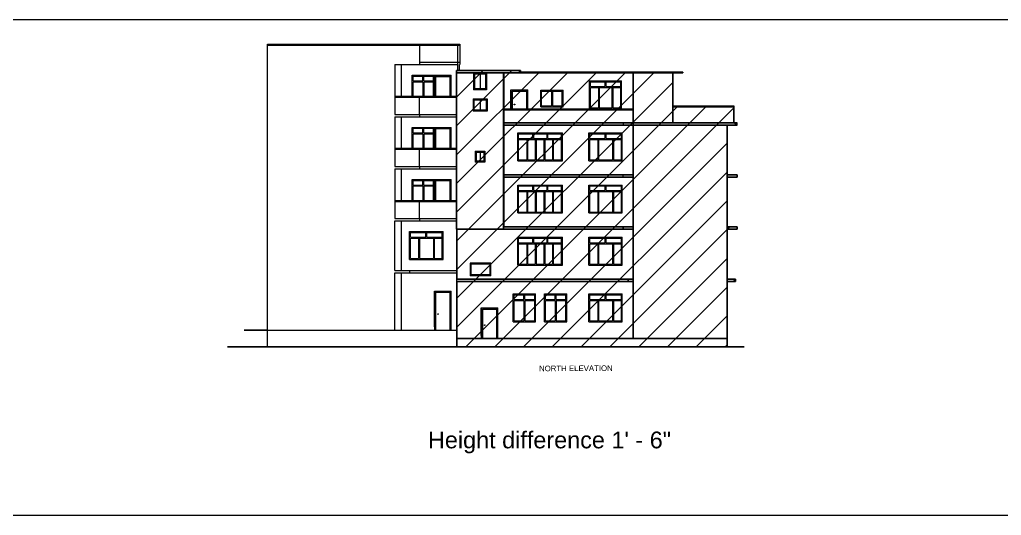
# Model space of a CAD drawing. Header units: inches. Extents: x 4069 to 291496, y -47643 to 12535.
# Drawn here: x 133225 to 135334, y -24547 to -23482 of the extents above; entities that cross this region are included whole.
import ezdxf

# ---------------------------------------------------------------- set-up
doc = ezdxf.new("R2010")
doc.units = ezdxf.units.IN
doc.header["$LTSCALE"] = 5
doc.header["$MEASUREMENT"] = 0
for name, color, linetype, lineweight in [('A-WALL', 7, 'Continuous', 9), ('DOOR', 62, 'Continuous', 0), ('Railing', 43, 'Continuous', 18), ('win', 5, 'Continuous', 18)]:
    doc.layers.add(name, color=color, linetype=linetype, lineweight=lineweight)
doc.layers.add('column', color=4, linetype='Continuous')
doc.layers.add('WALL', color=7, linetype='Continuous')
doc.styles.add('DIMTEXT', font='arial.ttf', dxfattribs={"height": 8})
doc.styles.get("Standard").update_dxf_attribs({"font": 'arial.ttf'})

msp = doc.modelspace()

# ---------------------------------------------------------------- hatches: boundary and pattern name
at = {"layer": 'WALL', "linetype": 'ByBlock', "ltscale": 5, "true_color": 0xf8991e}
h = msp.add_hatch(dxfattribs=at)
h.set_pattern_fill('ANSI31', color=30, scale=350)
h.set_pattern_definition([(45, (126910.156, -20012.41), (-30.93592, 30.93592), [])])
h.paths.add_polyline_path([(134163.51496, -23591.376), (134163.51496, -23932.376), (134164.36791, -23932.376), (134164.36791, -24185.376), (134745.12101, -24185.376), (134745.12101, -24044.376), (134763.04307, -24044.376), (134763.04307, -24039.376), (134745.12101, -24039.376), (134745.12101, -23932.376), (134766.62748, -23932.376), (134766.62748, -23927.376), (134745.12101, -23927.376), (134745.12101, -23820.376), (134766.62748, -23820.376), (134766.62748, -23815.376), (134745.12101, -23815.376), (134745.12101, -23708.376), (134759.45866, -23708.376), (134766.62748, -23708.376), (134766.62748, -23703.376), (134759.45866, -23703.376), (134759.45866, -23667.376), (134628.03021, -23667.376), (134628.03021, -23594.376), (134301.19921, -23594.376), (134301.19921, -23591.376)])

# ---------------------------------------------------------------- linework, layer by layer
at = {"layer": 'A-WALL', "ltscale": 5}
for p, q in [((133757.37621, -23573.376), (133757.37621, -23534.376)), ((134084.18888, -23534.376), (134084.18888, -23578.376)), ((134165.15087, -23534.376), (134165.15087, -23573.376)), ((134170.65581, -23534.376), (134170.65581, -23578.376)), ((133757.37621, -24185.376), (133757.37621, -23573.376)), ((134031.18888, -23578.376), (134166.07515, -23578.376)), ((134031.18888, -23578.376), (134031.18888, -23685.376)), ((134045.18888, -23646.376), (134045.18888, -23578.376)), ((134084.18888, -23573.376), (134170.65581, -23573.376)), ((134166.07515, -23591.376), (134166.07515, -23573.376)), ((134169.73154, -23591.376), (134169.73154, -23578.376)), ((134170.65581, -23578.376), (134169.73154, -23578.376)), ((134521.69265, -23594.376), (134521.69265, -23596.376)), ((134084.18888, -23685.376), (134084.18888, -23646.376)), ((134031.18888, -23685.376), (134163.51496, -23685.376)), ((134084.18888, -23685.376), (134084.18888, -23690.376)), ((134031.18888, -23690.376), (134163.51496, -23690.376)), ((134031.18888, -23690.376), (134031.18888, -23797.376)), ((134045.18888, -23758.376), (134045.18888, -23690.376)), ((134521.69265, -23703.376), (134521.69265, -23708.376)), ((134765.56231, -23708.376), (134759.45866, -23703.376)), ((134766.62748, -23708.376), (134766.62748, -23703.376)), ((134084.18888, -23797.376), (134084.18888, -23758.376)), ((134031.18888, -23797.376), (134163.51496, -23797.376)), ((134031.18888, -23802.376), (134163.51496, -23802.376)), ((134031.18888, -23802.376), (134031.18888, -23909.376)), ((134045.18888, -23870.376), (134045.18888, -23802.376)), ((134084.18888, -23797.376), (134084.18888, -23802.376)), ((134521.69265, -23820.376), (134521.69265, -23815.376)), ((134084.18888, -23909.376), (134084.18888, -23870.376)), ((134031.18888, -23909.376), (134163.51496, -23909.376)), ((134031.18888, -23914.376), (134163.51496, -23914.376)), ((134031.18888, -24021.376), (134031.18888, -23914.376)), ((134045.18888, -24021.376), (134045.18888, -23914.376)), ((134084.18888, -23909.376), (134084.18888, -23914.376)), ((134031.18888, -24021.376), (134164.36791, -24021.376)), ((134063.18888, -24026.376), (134063.18888, -24021.376)), ((134031.18888, -24026.376), (134164.36791, -24026.376)), ((134031.18888, -24149.376), (134031.18888, -24026.376)), ((134045.18888, -24149.376), (134045.18888, -24026.376)), ((134163.94143, -24044.376), (134163.94143, -24039.376)), ((133757.37621, -24149.376), (134164.36791, -24149.376))]:
    msp.add_line(p, q, dxfattribs=at)
msp.add_lwpolyline([(131627.1187, -23481.74619), (137443.05024, -23481.74619), (137443.05024, -24547.45177), (131627.1187, -24547.45177)], close=True, dxfattribs=at)
for centre in [(134287.96585, -23664.14055), (134123.72467, -24114.626), (134223.99427, -24138.626)]:
    msp.add_circle(centre, 0.7664, dxfattribs=at)
at = {"layer": 'DOOR', "lineweight": 13}
for p, q in [((134116.07515, -23646.376), (134116.07515, -23601.376)), ((134116.07515, -23601.376), (134116.07515, -23646.376)), ((134116.07515, -23601.376), (134152.07515, -23601.376)), ((134118.57515, -23603.876), (134118.57515, -23646.376)), ((134118.57515, -23603.876), (134150.07515, -23603.876)), ((134150.07515, -23646.376), (134150.07515, -23603.876)), ((134152.07515, -23646.376), (134152.07515, -23601.376)), ((134280.31633, -23673.376), (134280.31633, -23632.89055)), ((134280.31633, -23632.89055), (134280.31633, -23673.376)), ((134280.31633, -23632.89055), (134316.3003, -23632.89055)), ((134282.81633, -23635.39055), (134282.81633, -23673.376)), ((134282.81633, -23635.39055), (134314.3003, -23635.39055)), ((134314.3003, -23673.376), (134314.3003, -23635.39055)), ((134316.3003, -23673.376), (134316.3003, -23632.89055)), ((134116.07515, -23758.376), (134116.07515, -23713.376)), ((134116.07515, -23713.376), (134116.07515, -23758.376)), ((134116.07515, -23713.376), (134152.07515, -23713.376)), ((134118.57515, -23715.876), (134118.57515, -23758.376)), ((134118.57515, -23715.876), (134150.07515, -23715.876)), ((134150.07515, -23758.376), (134150.07515, -23715.876)), ((134152.07515, -23758.376), (134152.07515, -23713.376)), ((134116.07515, -23870.376), (134116.07515, -23825.376)), ((134116.07515, -23825.376), (134116.07515, -23870.376)), ((134116.07515, -23825.376), (134152.07515, -23825.376)), ((134118.57515, -23827.876), (134118.57515, -23870.376)), ((134118.57515, -23827.876), (134150.07515, -23827.876)), ((134150.07515, -23870.376), (134150.07515, -23827.876)), ((134152.07515, -23870.376), (134152.07515, -23825.376)), ((134116.07515, -24142.44414), (134116.07515, -24065.376)), ((134116.07515, -24065.376), (134116.07515, -24149.376)), ((134116.07515, -24065.376), (134152.07515, -24065.376)), ((134118.57515, -24067.876), (134118.57515, -24149.376)), ((134118.57515, -24067.876), (134150.07515, -24067.876)), ((134150.07515, -24149.376), (134150.07515, -24067.876)), ((134152.07515, -24149.376), (134152.07515, -24065.376)), ((134216.34475, -24160.44414), (134216.34475, -24101.376)), ((134216.34475, -24101.376), (134216.34475, -24167.376)), ((134216.34475, -24101.376), (134252.32872, -24101.376)), ((134218.84475, -24103.876), (134218.84475, -24167.376)), ((134218.84475, -24103.876), (134250.32872, -24103.876)), ((134250.32872, -24167.376), (134250.32872, -24103.876)), ((134252.32872, -24167.376), (134252.32872, -24101.376))]:
    msp.add_line(p, q, dxfattribs=at)
at = {"layer": 'Railing', "color": 30}
for p, q in [((133757.37621, -23534.376), (134170.65581, -23534.376)), ((133757.37621, -23536.376), (134170.65581, -23536.376)), ((134031.18888, -23646.376), (134163.51496, -23646.376)), ((134031.18888, -23648.376), (134163.51496, -23648.376)), ((134265.32301, -23673.376), (134543.19912, -23673.376)), ((134265.32301, -23675.376), (134543.19912, -23675.376)), ((134628.03021, -23667.376), (134759.45866, -23667.376)), ((134628.03021, -23669.376), (134759.45866, -23669.376)), ((134031.18888, -23758.376), (134163.51496, -23758.376)), ((134031.18888, -23760.376), (134163.51496, -23760.376)), ((134031.18888, -23870.376), (134163.51496, -23870.376)), ((134031.18888, -23872.376), (134163.51496, -23872.376))]:
    msp.add_line(p, q, dxfattribs=at)
at = {"layer": 'WALL', "color": 2, "linetype": 'ByBlock', "ltscale": 5}
for p, q in [((134163.51496, -23591.376), (134300.9301, -23591.376)), ((134163.51496, -23927.376), (134163.51496, -23591.376)), ((134163.51496, -23596.376), (134300.9301, -23596.376)), ((134264.24874, -23932.376), (134264.24874, -23596.376)), ((134265.32301, -23927.376), (134265.32301, -23596.376)), ((134298.64937, -23596.376), (134298.64937, -23591.376)), ((134300.9301, -23596.376), (134300.9301, -23591.376)), ((134300.9301, -23594.376), (134649.53669, -23594.376)), ((134300.9301, -23596.376), (134649.53669, -23596.376)), ((134543.19912, -23594.376), (134543.19912, -23703.376)), ((134628.03021, -23596.376), (134628.03021, -23703.376)), ((134649.53669, -23596.376), (134649.53669, -23594.376)), ((134759.45866, -23703.376), (134759.45866, -23667.376)), ((134265.32301, -23703.376), (134628.03021, -23703.376)), ((134543.19912, -24167.376), (134543.19912, -23703.376)), ((134628.03021, -23703.376), (134766.62748, -23703.376)), ((134265.32301, -23708.376), (134543.19912, -23708.376)), ((134543.19912, -23708.376), (134766.62748, -23708.376)), ((134745.12101, -23927.376), (134745.12101, -23708.376)), ((134265.32301, -23815.376), (134543.19912, -23815.376)), ((134265.32301, -23820.376), (134543.19912, -23820.376)), ((134745.12101, -23815.376), (134766.62748, -23815.376)), ((134745.12101, -23820.376), (134766.62748, -23820.376)), ((134766.62748, -23820.376), (134766.62748, -23815.376)), ((134163.51496, -23932.376), (134163.51496, -23927.376)), ((134163.51496, -23932.376), (134543.19912, -23932.376)), ((134164.36791, -24039.376), (134164.36791, -23932.376)), ((134264.24874, -23927.376), (134543.19912, -23927.376)), ((134521.69265, -23932.376), (134521.69265, -23927.376)), ((134745.12101, -23927.376), (134766.62748, -23927.376)), ((134745.12101, -24039.376), (134745.12101, -23927.376)), ((134745.12101, -23932.376), (134766.62748, -23932.376)), ((134766.62748, -23932.376), (134766.62748, -23927.376)), ((134163.94143, -24039.376), (134543.19912, -24039.376)), ((134532.44589, -24044.376), (134532.44589, -24039.376)), ((134745.12101, -24039.376), (134763.04307, -24039.376)), ((134745.12101, -24039.376), (134745.12101, -24185.376)), ((134763.04307, -24044.376), (134763.04307, -24039.376)), ((134163.94143, -24044.376), (134543.19912, -24044.376)), ((134164.36791, -24044.376), (134164.36791, -24185.376)), ((134745.12101, -24044.376), (134763.04307, -24044.376)), ((133707.29732, -24149.376), (133757.37621, -24149.376)), ((134164.36791, -24167.376), (134745.12101, -24167.376)), ((133671.29732, -24185.376), (134781.12101, -24185.376))]:
    msp.add_line(p, q, dxfattribs=at)
at = {"layer": 'win'}
for p, q in [((134199.86806, -23596.376), (134199.86806, -23632.376)), ((134199.86806, -23596.376), (134227.86806, -23596.376)), ((134201.86806, -23598.376), (134201.86806, -23630.376)), ((134201.86806, -23598.376), (134225.86806, -23598.376)), ((134213.86806, -23598.376), (134213.86806, -23630.376)), ((134225.86806, -23598.376), (134225.86806, -23630.376)), ((134227.86806, -23596.376), (134227.86806, -23632.376)), ((134068.07515, -23601.376), (134116.07515, -23601.376)), ((134068.07515, -23646.376), (134068.07515, -23601.376)), ((134070.07515, -23603.376), (134091.07515, -23603.376)), ((134070.07515, -23613.376), (134070.07515, -23603.376)), ((134070.07515, -23613.376), (134091.07515, -23613.376)), ((134070.07515, -23646.376), (134070.07515, -23615.376)), ((134070.07515, -23615.376), (134091.07515, -23615.376)), ((134091.07515, -23613.376), (134091.07515, -23603.376)), ((134091.07515, -23615.376), (134091.07515, -23646.376)), ((134093.07515, -23603.376), (134114.07515, -23603.376)), ((134093.07515, -23613.376), (134093.07515, -23603.376)), ((134093.07515, -23613.376), (134114.07515, -23613.376)), ((134093.07515, -23615.376), (134114.07515, -23615.376)), ((134093.07515, -23615.376), (134093.07515, -23646.376)), ((134114.07515, -23613.376), (134114.07515, -23603.376)), ((134114.07515, -23646.376), (134114.07515, -23615.376)), ((134116.07515, -23646.376), (134116.07515, -23601.376)), ((134449.12142, -23613.376), (134518.09069, -23613.376)), ((134449.12142, -23673.376), (134449.12142, -23613.376)), ((134451.12142, -23615.376), (134482.62208, -23615.376)), ((134451.12142, -23625.376), (134451.12142, -23615.376)), ((134482.62208, -23625.376), (134482.62208, -23615.376)), ((134484.62208, -23615.376), (134516.09069, -23615.376)), ((134484.62208, -23625.376), (134484.62208, -23615.376)), ((134516.09069, -23625.376), (134516.09069, -23615.376)), ((134518.09069, -23673.376), (134518.09069, -23613.376)), ((134227.86806, -23632.376), (134199.86806, -23632.376)), ((134225.86806, -23630.376), (134201.86806, -23630.376)), ((134344.28783, -23633.376), (134392.26646, -23633.376)), ((134344.28783, -23669.376), (134344.28783, -23633.376)), ((134346.28783, -23667.376), (134346.28783, -23635.376)), ((134346.28783, -23635.376), (134367.27714, -23635.376)), ((134367.27714, -23635.376), (134367.27714, -23667.376)), ((134369.27714, -23635.376), (134369.27714, -23667.376)), ((134369.27714, -23635.376), (134390.26646, -23635.376)), ((134390.26646, -23667.376), (134390.26646, -23635.376)), ((134392.26646, -23669.376), (134392.26646, -23633.376)), ((134451.12142, -23625.376), (134482.62208, -23625.376)), ((134451.12142, -23627.376), (134468.12208, -23627.376)), ((134451.12142, -23671.376), (134451.12142, -23627.376)), ((134468.12208, -23627.376), (134468.12208, -23671.376)), ((134470.12208, -23627.376), (134497.09069, -23627.376)), ((134470.12208, -23627.376), (134470.12208, -23671.376)), ((134484.62208, -23625.376), (134516.09069, -23625.376)), ((134497.09069, -23627.376), (134497.09069, -23671.376)), ((134499.09069, -23627.376), (134516.09069, -23627.376)), ((134499.09069, -23627.376), (134499.09069, -23671.376)), ((134516.09069, -23671.376), (134516.09069, -23627.376)), ((134198.87474, -23652.376), (134198.87474, -23678.376)), ((134198.87474, -23652.376), (134228.86138, -23652.376)), ((134200.87474, -23654.376), (134200.87474, -23676.376)), ((134200.87474, -23654.376), (134226.86138, -23654.376)), ((134213.86806, -23654.376), (134213.86806, -23676.376)), ((134226.86138, -23654.376), (134226.86138, -23676.376)), ((134228.86138, -23652.376), (134228.86138, -23678.376)), ((134228.86138, -23678.376), (134198.87474, -23678.376)), ((134226.86138, -23676.376), (134200.87474, -23676.376)), ((134344.28783, -23669.376), (134392.26646, -23669.376)), ((134346.28783, -23667.376), (134367.27714, -23667.376)), ((134369.27714, -23667.376), (134390.26646, -23667.376)), ((134449.12142, -23673.376), (134518.09069, -23673.376)), ((134451.12142, -23671.376), (134468.12208, -23671.376)), ((134470.12208, -23671.376), (134497.09069, -23671.376)), ((134499.09069, -23671.376), (134516.09069, -23671.376)), ((134068.07515, -23713.376), (134116.07515, -23713.376)), ((134068.07515, -23758.376), (134068.07515, -23713.376)), ((134070.07515, -23715.376), (134091.07515, -23715.376)), ((134070.07515, -23725.376), (134070.07515, -23715.376)), ((134070.07515, -23725.376), (134091.07515, -23725.376)), ((134070.07515, -23758.376), (134070.07515, -23727.376)), ((134070.07515, -23727.376), (134091.07515, -23727.376)), ((134091.07515, -23725.376), (134091.07515, -23715.376)), ((134091.07515, -23727.376), (134091.07515, -23758.376)), ((134093.07515, -23715.376), (134114.07515, -23715.376)), ((134093.07515, -23725.376), (134093.07515, -23715.376)), ((134093.07515, -23725.376), (134114.07515, -23725.376)), ((134093.07515, -23727.376), (134114.07515, -23727.376)), ((134093.07515, -23727.376), (134093.07515, -23758.376)), ((134114.07515, -23725.376), (134114.07515, -23715.376)), ((134114.07515, -23758.376), (134114.07515, -23727.376)), ((134116.07515, -23758.376), (134116.07515, -23713.376)), ((134294.80988, -23725.376), (134390.76712, -23725.376)), ((134294.80988, -23785.376), (134294.80988, -23725.376)), ((134296.80988, -23727.376), (134326.47654, -23727.376)), ((134296.80988, -23737.376), (134296.80988, -23727.376)), ((134326.47654, -23727.376), (134326.47654, -23737.376)), ((134328.47654, -23727.376), (134357.10046, -23727.376)), ((134328.47654, -23727.376), (134328.47654, -23737.376)), ((134357.10046, -23727.376), (134357.10046, -23737.376)), ((134359.10046, -23727.376), (134388.76712, -23727.376)), ((134359.10046, -23727.376), (134359.10046, -23737.376)), ((134388.76712, -23737.376), (134388.76712, -23727.376)), ((134390.76712, -23785.376), (134390.76712, -23725.376)), ((134447.62208, -23725.376), (134519.59002, -23725.376)), ((134447.62208, -23785.376), (134447.62208, -23725.376)), ((134449.62208, -23727.376), (134482.62208, -23727.376)), ((134449.62208, -23737.376), (134449.62208, -23727.376)), ((134482.62208, -23737.376), (134482.62208, -23727.376)), ((134484.62208, -23727.376), (134517.59002, -23727.376)), ((134484.62208, -23737.376), (134484.62208, -23727.376)), ((134517.59002, -23737.376), (134517.59002, -23727.376)), ((134519.59002, -23785.376), (134519.59002, -23725.376)), ((134296.80988, -23737.376), (134326.47654, -23737.376)), ((134296.80988, -23739.376), (134314.20988, -23739.376)), ((134296.80988, -23783.376), (134296.80988, -23739.376)), ((134314.20988, -23739.376), (134314.20988, -23783.376)), ((134316.20988, -23739.376), (134332.60988, -23739.376)), ((134316.20988, -23739.376), (134316.20988, -23783.376)), ((134328.47654, -23737.376), (134357.10046, -23737.376)), ((134332.60988, -23739.376), (134332.60988, -23783.376)), ((134334.60988, -23739.376), (134350.96712, -23739.376)), ((134334.60988, -23739.376), (134334.60988, -23783.376)), ((134350.96712, -23739.376), (134350.96712, -23783.376)), ((134352.96712, -23739.376), (134369.36712, -23739.376)), ((134352.96712, -23739.376), (134352.96712, -23783.376)), ((134359.10046, -23737.376), (134388.76712, -23737.376)), ((134369.36712, -23739.376), (134369.36712, -23783.376)), ((134371.36712, -23739.376), (134388.76712, -23739.376)), ((134371.36712, -23739.376), (134371.36712, -23783.376)), ((134388.76712, -23783.376), (134388.76712, -23739.376)), ((134449.62208, -23737.376), (134482.62208, -23737.376)), ((134449.62208, -23739.376), (134466.62208, -23739.376)), ((134449.62208, -23783.376), (134449.62208, -23739.376)), ((134466.62208, -23739.376), (134466.62208, -23783.376)), ((134468.62208, -23739.376), (134498.59002, -23739.376)), ((134468.62208, -23739.376), (134468.62208, -23783.376)), ((134484.62208, -23737.376), (134517.59002, -23737.376)), ((134498.59002, -23739.376), (134498.59002, -23783.376)), ((134500.59002, -23739.376), (134517.59002, -23739.376)), ((134500.59002, -23739.376), (134500.59002, -23783.376)), ((134517.59002, -23783.376), (134517.59002, -23739.376)), ((134203.38652, -23764.376), (134203.38652, -23788.376)), ((134203.38652, -23764.376), (134224.37717, -23764.376)), ((134205.38652, -23766.376), (134205.38652, -23786.376)), ((134205.38652, -23766.376), (134222.37717, -23766.376)), ((134213.88185, -23766.376), (134213.88185, -23786.376)), ((134222.37717, -23766.376), (134222.37717, -23786.376)), ((134224.37717, -23764.376), (134224.37717, -23788.376)), ((134224.37717, -23788.376), (134203.38652, -23788.376)), ((134222.37717, -23786.376), (134205.38652, -23786.376)), ((134294.80988, -23785.376), (134390.76712, -23785.376)), ((134296.80988, -23783.376), (134314.20988, -23783.376)), ((134316.20988, -23783.376), (134332.60988, -23783.376)), ((134334.60988, -23783.376), (134350.96712, -23783.376)), ((134352.96712, -23783.376), (134369.36712, -23783.376)), ((134371.36712, -23783.376), (134388.76712, -23783.376)), ((134447.62208, -23785.376), (134519.59002, -23785.376)), ((134449.62208, -23783.376), (134466.62208, -23783.376)), ((134468.62208, -23783.376), (134498.59002, -23783.376)), ((134500.59002, -23783.376), (134517.59002, -23783.376)), ((134068.07515, -23825.376), (134116.07515, -23825.376)), ((134068.07515, -23870.376), (134068.07515, -23825.376)), ((134070.07515, -23827.376), (134091.07515, -23827.376)), ((134070.07515, -23837.376), (134070.07515, -23827.376)), ((134091.07515, -23837.376), (134091.07515, -23827.376)), ((134093.07515, -23827.376), (134114.07515, -23827.376)), ((134093.07515, -23837.376), (134093.07515, -23827.376)), ((134114.07515, -23837.376), (134114.07515, -23827.376)), ((134116.07515, -23870.376), (134116.07515, -23825.376)), ((134070.07515, -23837.376), (134091.07515, -23837.376)), ((134070.07515, -23870.376), (134070.07515, -23839.376)), ((134070.07515, -23839.376), (134091.07515, -23839.376)), ((134091.07515, -23839.376), (134091.07515, -23870.376)), ((134093.07515, -23837.376), (134114.07515, -23837.376)), ((134093.07515, -23839.376), (134114.07515, -23839.376)), ((134093.07515, -23839.376), (134093.07515, -23870.376)), ((134114.07515, -23870.376), (134114.07515, -23839.376)), ((134294.80988, -23837.376), (134390.76712, -23837.376)), ((134294.80988, -23897.376), (134294.80988, -23837.376)), ((134296.80988, -23839.376), (134326.47654, -23839.376)), ((134296.80988, -23849.376), (134296.80988, -23839.376)), ((134296.80988, -23849.376), (134326.47654, -23849.376)), ((134296.80988, -23851.376), (134314.20988, -23851.376)), ((134296.80988, -23895.376), (134296.80988, -23851.376)), ((134314.20988, -23851.376), (134314.20988, -23895.376)), ((134316.20988, -23851.376), (134332.60988, -23851.376)), ((134316.20988, -23851.376), (134316.20988, -23895.376)), ((134326.47654, -23839.376), (134326.47654, -23849.376)), ((134328.47654, -23839.376), (134357.10046, -23839.376)), ((134328.47654, -23839.376), (134328.47654, -23849.376)), ((134328.47654, -23849.376), (134357.10046, -23849.376)), ((134332.60988, -23851.376), (134332.60988, -23895.376)), ((134334.60988, -23851.376), (134350.96712, -23851.376)), ((134334.60988, -23851.376), (134334.60988, -23895.376)), ((134350.96712, -23851.376), (134350.96712, -23895.376)), ((134352.96712, -23851.376), (134369.36712, -23851.376)), ((134352.96712, -23851.376), (134352.96712, -23895.376)), ((134357.10046, -23839.376), (134357.10046, -23849.376)), ((134359.10046, -23839.376), (134388.76712, -23839.376)), ((134359.10046, -23839.376), (134359.10046, -23849.376)), ((134359.10046, -23849.376), (134388.76712, -23849.376)), ((134369.36712, -23851.376), (134369.36712, -23895.376)), ((134371.36712, -23851.376), (134388.76712, -23851.376)), ((134371.36712, -23851.376), (134371.36712, -23895.376)), ((134388.76712, -23849.376), (134388.76712, -23839.376)), ((134388.76712, -23895.376), (134388.76712, -23851.376)), ((134390.76712, -23897.376), (134390.76712, -23837.376)), ((134447.62208, -23837.376), (134519.59002, -23837.376)), ((134447.62208, -23897.376), (134447.62208, -23837.376)), ((134449.62208, -23839.376), (134482.62208, -23839.376)), ((134449.62208, -23849.376), (134449.62208, -23839.376)), ((134449.62208, -23849.376), (134482.62208, -23849.376)), ((134449.62208, -23851.376), (134466.62208, -23851.376)), ((134449.62208, -23895.376), (134449.62208, -23851.376)), ((134466.62208, -23851.376), (134466.62208, -23895.376)), ((134468.62208, -23851.376), (134498.59002, -23851.376)), ((134468.62208, -23851.376), (134468.62208, -23895.376)), ((134482.62208, -23849.376), (134482.62208, -23839.376)), ((134484.62208, -23839.376), (134517.59002, -23839.376)), ((134484.62208, -23849.376), (134484.62208, -23839.376)), ((134484.62208, -23849.376), (134517.59002, -23849.376)), ((134498.59002, -23851.376), (134498.59002, -23895.376)), ((134500.59002, -23851.376), (134517.59002, -23851.376)), ((134500.59002, -23851.376), (134500.59002, -23895.376)), ((134517.59002, -23849.376), (134517.59002, -23839.376)), ((134517.59002, -23895.376), (134517.59002, -23851.376)), ((134519.59002, -23897.376), (134519.59002, -23837.376)), ((134296.80988, -23895.376), (134314.20988, -23895.376)), ((134316.20988, -23895.376), (134332.60988, -23895.376)), ((134334.60988, -23895.376), (134350.96712, -23895.376)), ((134352.96712, -23895.376), (134369.36712, -23895.376)), ((134371.36712, -23895.376), (134388.76712, -23895.376)), ((134449.62208, -23895.376), (134466.62208, -23895.376)), ((134468.62208, -23895.376), (134498.59002, -23895.376)), ((134500.59002, -23895.376), (134517.59002, -23895.376)), ((134294.80988, -23897.376), (134390.76712, -23897.376)), ((134447.62208, -23897.376), (134519.59002, -23897.376)), ((134062.63202, -23937.376), (134134.63202, -23937.376)), ((134062.63202, -23997.376), (134062.63202, -23937.376)), ((134134.63202, -23997.376), (134134.63202, -23937.376)), ((134064.63202, -23939.376), (134097.66408, -23939.376)), ((134064.63202, -23949.376), (134064.63202, -23939.376)), ((134064.63202, -23949.376), (134097.66408, -23949.376)), ((134064.63202, -23951.376), (134081.63202, -23951.376)), ((134064.63202, -23995.376), (134064.63202, -23951.376)), ((134081.63202, -23951.376), (134081.63202, -23995.376)), ((134083.63202, -23951.376), (134113.63202, -23951.376)), ((134083.63202, -23951.376), (134083.63202, -23995.376)), ((134097.66408, -23949.376), (134097.66408, -23939.376)), ((134099.66408, -23939.376), (134132.63202, -23939.376)), ((134099.66408, -23949.376), (134099.66408, -23939.376)), ((134099.66408, -23949.376), (134132.63202, -23949.376)), ((134113.63202, -23951.376), (134113.63202, -23995.376)), ((134115.63202, -23951.376), (134132.63202, -23951.376)), ((134115.63202, -23951.376), (134115.63202, -23995.376)), ((134132.63202, -23949.376), (134132.63202, -23939.376)), ((134132.63202, -23995.376), (134132.63202, -23951.376)), ((134294.80988, -23949.376), (134390.76712, -23949.376)), ((134294.80988, -24009.376), (134294.80988, -23949.376)), ((134296.80988, -23951.376), (134326.47654, -23951.376)), ((134296.80988, -23961.376), (134296.80988, -23951.376)), ((134326.47654, -23951.376), (134326.47654, -23961.376)), ((134328.47654, -23951.376), (134357.10046, -23951.376)), ((134328.47654, -23951.376), (134328.47654, -23961.376)), ((134357.10046, -23951.376), (134357.10046, -23961.376)), ((134359.10046, -23951.376), (134388.76712, -23951.376)), ((134359.10046, -23951.376), (134359.10046, -23961.376)), ((134388.76712, -23961.376), (134388.76712, -23951.376)), ((134390.76712, -24009.376), (134390.76712, -23949.376)), ((134447.62208, -23949.376), (134519.59002, -23949.376)), ((134447.62208, -24009.376), (134447.62208, -23949.376)), ((134449.62208, -23951.376), (134482.62208, -23951.376)), ((134449.62208, -23961.376), (134449.62208, -23951.376)), ((134482.62208, -23961.376), (134482.62208, -23951.376)), ((134484.62208, -23951.376), (134517.59002, -23951.376)), ((134484.62208, -23961.376), (134484.62208, -23951.376)), ((134517.59002, -23961.376), (134517.59002, -23951.376)), ((134519.59002, -24009.376), (134519.59002, -23949.376)), ((134296.80988, -23961.376), (134326.47654, -23961.376)), ((134296.80988, -23963.376), (134314.20988, -23963.376)), ((134296.80988, -24007.376), (134296.80988, -23963.376)), ((134314.20988, -23963.376), (134314.20988, -24007.376)), ((134316.20988, -23963.376), (134332.60988, -23963.376)), ((134316.20988, -23963.376), (134316.20988, -24007.376)), ((134328.47654, -23961.376), (134357.10046, -23961.376)), ((134332.60988, -23963.376), (134332.60988, -24007.376)), ((134334.60988, -23963.376), (134350.96712, -23963.376)), ((134334.60988, -23963.376), (134334.60988, -24007.376)), ((134350.96712, -23963.376), (134350.96712, -24007.376)), ((134352.96712, -23963.376), (134369.36712, -23963.376)), ((134352.96712, -23963.376), (134352.96712, -24007.376)), ((134359.10046, -23961.376), (134388.76712, -23961.376)), ((134369.36712, -23963.376), (134369.36712, -24007.376)), ((134371.36712, -23963.376), (134388.76712, -23963.376)), ((134371.36712, -23963.376), (134371.36712, -24007.376)), ((134388.76712, -24007.376), (134388.76712, -23963.376)), ((134449.62208, -23961.376), (134482.62208, -23961.376)), ((134449.62208, -23963.376), (134466.62208, -23963.376)), ((134449.62208, -24007.376), (134449.62208, -23963.376)), ((134466.62208, -23963.376), (134466.62208, -24007.376)), ((134468.62208, -23963.376), (134498.59002, -23963.376)), ((134468.62208, -23963.376), (134468.62208, -24007.376)), ((134484.62208, -23961.376), (134517.59002, -23961.376)), ((134498.59002, -23963.376), (134498.59002, -24007.376)), ((134500.59002, -23963.376), (134517.59002, -23963.376)), ((134500.59002, -23963.376), (134500.59002, -24007.376)), ((134517.59002, -24007.376), (134517.59002, -23963.376)), ((134062.63202, -23997.376), (134134.63202, -23997.376)), ((134064.63202, -23995.376), (134081.63202, -23995.376)), ((134083.63202, -23995.376), (134113.63202, -23995.376)), ((134115.63202, -23995.376), (134132.63202, -23995.376)), ((134237.32169, -24005.376), (134192.34173, -24005.376)), ((134192.34173, -24005.376), (134192.34173, -24032.376)), ((134235.32169, -24007.376), (134194.34173, -24007.376)), ((134194.34173, -24007.376), (134194.34173, -24030.376)), ((134235.32169, -24030.376), (134235.32169, -24007.376)), ((134237.32169, -24032.376), (134237.32169, -24005.376)), ((134294.80988, -24009.376), (134390.76712, -24009.376)), ((134296.80988, -24007.376), (134314.20988, -24007.376)), ((134316.20988, -24007.376), (134332.60988, -24007.376)), ((134334.60988, -24007.376), (134350.96712, -24007.376)), ((134352.96712, -24007.376), (134369.36712, -24007.376)), ((134371.36712, -24007.376), (134388.76712, -24007.376)), ((134447.62208, -24009.376), (134519.59002, -24009.376)), ((134449.62208, -24007.376), (134466.62208, -24007.376)), ((134468.62208, -24007.376), (134498.59002, -24007.376)), ((134500.59002, -24007.376), (134517.59002, -24007.376)), ((134237.32169, -24032.376), (134192.34173, -24032.376)), ((134235.32169, -24030.376), (134194.34173, -24030.376)), ((134285.31411, -24071.376), (134333.29273, -24071.376)), ((134285.31411, -24131.376), (134285.31411, -24071.376)), ((134287.31411, -24073.376), (134308.31411, -24073.376)), ((134287.31411, -24083.376), (134287.31411, -24073.376)), ((134287.31411, -24083.376), (134308.31411, -24083.376)), ((134287.31411, -24129.376), (134287.31411, -24085.376)), ((134287.31411, -24085.376), (134308.31411, -24085.376)), ((134308.31411, -24083.376), (134308.31411, -24073.376)), ((134308.31411, -24085.376), (134308.31411, -24129.376)), ((134310.31411, -24073.376), (134331.29273, -24073.376)), ((134310.31411, -24083.376), (134310.31411, -24073.376)), ((134310.31411, -24083.376), (134331.29273, -24083.376)), ((134310.31411, -24085.376), (134331.29273, -24085.376)), ((134310.31411, -24085.376), (134310.31411, -24129.376)), ((134331.29273, -24083.376), (134331.29273, -24073.376)), ((134331.29273, -24129.376), (134331.29273, -24085.376)), ((134333.29273, -24131.376), (134333.29273, -24071.376)), ((134352.28427, -24071.376), (134400.26289, -24071.376)), ((134352.28427, -24131.376), (134352.28427, -24071.376)), ((134354.28427, -24073.376), (134375.26289, -24073.376)), ((134354.28427, -24083.376), (134354.28427, -24073.376)), ((134354.28427, -24083.376), (134375.26289, -24083.376)), ((134354.28427, -24129.376), (134354.28427, -24085.376)), ((134354.28427, -24085.376), (134375.26289, -24085.376)), ((134375.26289, -24083.376), (134375.26289, -24073.376)), ((134375.26289, -24085.376), (134375.26289, -24129.376)), ((134377.26289, -24073.376), (134398.26289, -24073.376)), ((134377.26289, -24083.376), (134377.26289, -24073.376)), ((134377.26289, -24083.376), (134398.26289, -24083.376)), ((134377.26289, -24085.376), (134398.26289, -24085.376)), ((134377.26289, -24085.376), (134377.26289, -24129.376)), ((134398.26289, -24083.376), (134398.26289, -24073.376)), ((134398.26289, -24129.376), (134398.26289, -24085.376)), ((134400.26289, -24131.376), (134400.26289, -24071.376)), ((134447.62208, -24071.376), (134519.59002, -24071.376)), ((134447.62208, -24131.376), (134447.62208, -24071.376)), ((134449.62208, -24073.376), (134482.62208, -24073.376)), ((134449.62208, -24083.376), (134449.62208, -24073.376)), ((134449.62208, -24083.376), (134482.62208, -24083.376)), ((134449.62208, -24085.376), (134466.62208, -24085.376)), ((134449.62208, -24129.376), (134449.62208, -24085.376)), ((134466.62208, -24085.376), (134466.62208, -24129.376)), ((134468.62208, -24085.376), (134498.59002, -24085.376)), ((134468.62208, -24085.376), (134468.62208, -24129.376)), ((134482.62208, -24083.376), (134482.62208, -24073.376)), ((134484.62208, -24073.376), (134517.59002, -24073.376)), ((134484.62208, -24083.376), (134484.62208, -24073.376)), ((134484.62208, -24083.376), (134517.59002, -24083.376)), ((134498.59002, -24085.376), (134498.59002, -24129.376)), ((134500.59002, -24085.376), (134517.59002, -24085.376)), ((134500.59002, -24085.376), (134500.59002, -24129.376)), ((134517.59002, -24083.376), (134517.59002, -24073.376)), ((134517.59002, -24129.376), (134517.59002, -24085.376)), ((134519.59002, -24131.376), (134519.59002, -24071.376)), ((134285.31411, -24131.376), (134333.29273, -24131.376)), ((134287.31411, -24129.376), (134308.31411, -24129.376)), ((134310.31411, -24129.376), (134331.29273, -24129.376)), ((134352.28427, -24131.376), (134400.26289, -24131.376)), ((134354.28427, -24129.376), (134375.26289, -24129.376)), ((134377.26289, -24129.376), (134398.26289, -24129.376)), ((134447.62208, -24131.376), (134519.59002, -24131.376)), ((134449.62208, -24129.376), (134466.62208, -24129.376)), ((134468.62208, -24129.376), (134498.59002, -24129.376)), ((134500.59002, -24129.376), (134517.59002, -24129.376))]:
    msp.add_line(p, q, dxfattribs=at)

# ---------------------------------------------------------------- texts
at = {"layer": 'A-WALL', "ltscale": 5, "insert": (134102.0228, -24367.3311), "char_height": 36, "attachment_point": 1}
msp.add_mtext_dynamic_manual_height_columns('Height difference 1\' - 6"', width=546.3002076, gutter_width=1, heights=[0], dxfattribs=at)
at = {"layer": 'column', "color": 0, "insert": (134419.7719, -24225.30194), "char_height": 12, "width": 216.2724828, "attachment_point": 2, "rotation": 0.20565602, "style": 'DIMTEXT'}
msp.add_mtext('NORTH ELEVATION', dxfattribs=at)

doc.saveas('drawing.dxf')
